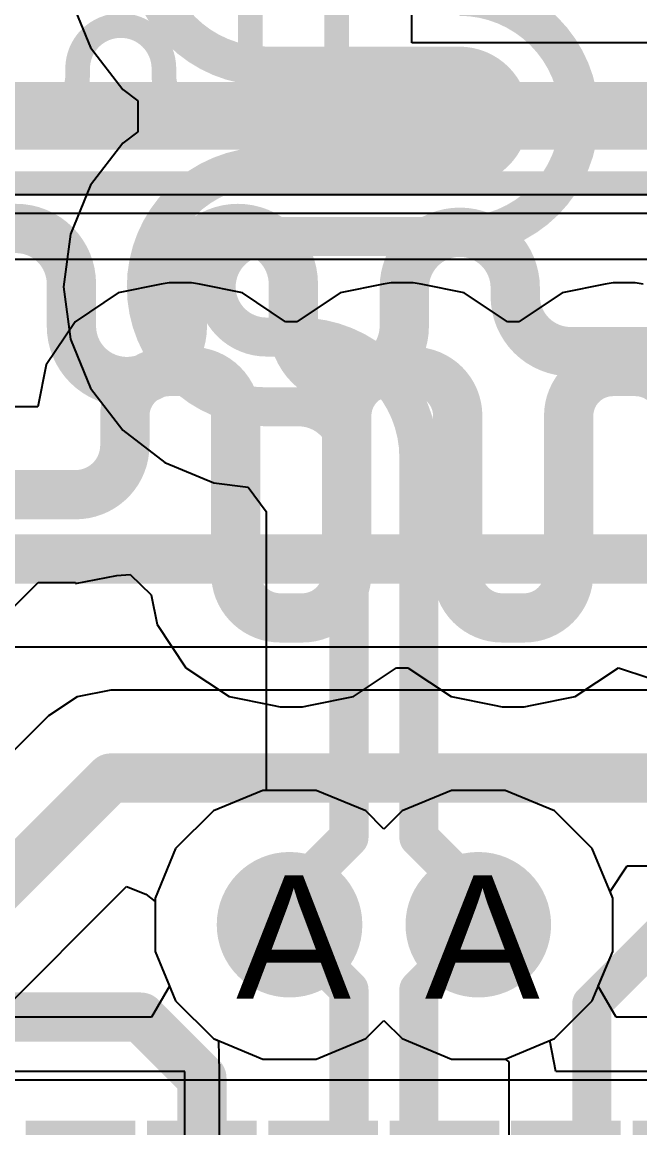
# Model space of a CAD drawing. Header units: inches. Extents: x 0 to 5271, y 0 to 5417.
# Drawn here: x 62.543 to 65.089, y 80.447 to 85.007 of the extents above; entities that cross this region are included whole.
import ezdxf

# ---------------------------------------------------------------- set-up
doc = ezdxf.new("R2010")
doc.units = ezdxf.units.IN
for name, color, linetype in [('Bottom Layer', 5, 'Continuous'), ('Drill Drawing', 1, 'Continuous'), ('L2_GND1', 16, 'Continuous'), ('L3_SIG1', 76, 'Continuous'), ('L4_PWR', 90, 'Continuous'), ('L5_GND2', 156, 'Continuous'), ('L6_SIG2', 130, 'Continuous'), ('L7_GND3', 216, 'Continuous'), ('Top Layer', 1, 'Continuous'), ('Top Solder', 216, 'Continuous'), ('Via Holes', 16, 'Continuous')]:
    doc.layers.add(name, color=color, linetype=linetype)
doc.styles.add('Arial', font='', dxfattribs={"height": 0.2})
doc.styles.get('Arial').set_extended_font_data('Arial')

# ---------------------------------------------------------------- blocks, each defined once
blk = doc.blocks.new('AS0B826_S78B_7H_23')
at = {"layer": 'Top Solder'}
for points in [[(-11.47604639, 26.43176578), (-11.02444709, 26.43176578), (-11.02444709, 24.33016978), (-11.47604639, 24.33016978)], [(-10.97617439, 26.43176578), (-10.52457509, 26.43176578), (-10.52457509, 24.33016978), (-10.97617439, 24.33016978)], [(-10.47604839, 26.43176578), (-10.02444909, 26.43176578), (-10.02444909, 24.33016978), (-10.47604839, 24.33016978)], [(-9.97617639, 26.43176578), (-9.52457709, 26.43176578), (-9.52457709, 24.33016978), (-9.97617639, 24.33016978)], [(-9.47605039, 26.43176578), (-9.02445109, 26.43176578), (-9.02445109, 24.33016978), (-9.47605039, 24.33016978)], [(-8.97592439, 26.43176578), (-8.52432509, 26.43176578), (-8.52432509, 24.33016978), (-8.97592439, 24.33016978)]]:
    blk.add_hatch(color=216, dxfattribs=at).paths.add_polyline_path(points)

msp = doc.modelspace()

# ---------------------------------------------------------------- hatches: boundary and pattern name
at = {"layer": 'Bottom Layer'}
h = msp.add_hatch(color=5, dxfattribs=at)
edge = h.paths.add_edge_path()
edge.add_arc((63.64528292, 81.2848006), 0.2999994, 0, 360)
h = msp.add_hatch(color=5, dxfattribs=at)
edge = h.paths.add_edge_path()
edge.add_arc((64.42308172, 81.2848006), 0.2999994, 0, 360)
at = {"layer": 'L2_GND1'}
h = msp.add_hatch(color=16, dxfattribs=at)
edge = h.paths.add_edge_path()
edge.add_arc((63.64528292, 81.2848006), 0.2999994, 0, 360)
h = msp.add_hatch(color=16, dxfattribs=at)
edge = h.paths.add_edge_path()
edge.add_arc((64.42308172, 81.2848006), 0.2999994, 0, 360)
at = {"layer": 'L3_SIG1'}
h = msp.add_hatch(color=76, dxfattribs=at)
edge = h.paths.add_edge_path()
edge.add_arc((63.64528292, 81.2848006), 0.2999994, 0, 360)
h = msp.add_hatch(color=76, dxfattribs=at)
edge = h.paths.add_edge_path()
edge.add_arc((64.42308172, 81.2848006), 0.2999994, 0, 360)
at = {"layer": 'L4_PWR'}
h = msp.add_hatch(color=90, dxfattribs=at)
edge = h.paths.add_edge_path()
edge.add_arc((63.64528292, 81.2848006), 0.2999994, 0, 360)
h = msp.add_hatch(color=90, dxfattribs=at)
edge = h.paths.add_edge_path()
edge.add_arc((64.42308172, 81.2848006), 0.2999994, 0, 360)
at = {"layer": 'L5_GND2'}
h = msp.add_hatch(color=156, dxfattribs=at)
edge = h.paths.add_edge_path()
edge.add_arc((63.64528292, 81.2848006), 0.2999994, 0, 360)
h = msp.add_hatch(color=156, dxfattribs=at)
edge = h.paths.add_edge_path()
edge.add_arc((64.42308172, 81.2848006), 0.2999994, 0, 360)
at = {"layer": 'L6_SIG2'}
h = msp.add_hatch(color=130, dxfattribs=at)
edge = h.paths.add_edge_path()
edge.add_arc((63.64528292, 81.2848006), 0.2999994, 0, 360)
h = msp.add_hatch(color=130, dxfattribs=at)
edge = h.paths.add_edge_path()
edge.add_arc((64.42308172, 81.2848006), 0.2999994, 0, 360)
at = {"layer": 'L7_GND3'}
h = msp.add_hatch(color=216, dxfattribs=at)
edge = h.paths.add_edge_path()
edge.add_arc((63.64528292, 81.2848006), 0.2999994, 0, 360)
h = msp.add_hatch(color=216, dxfattribs=at)
edge = h.paths.add_edge_path()
edge.add_arc((64.42308172, 81.2848006), 0.2999994, 0, 360)
at = {"layer": 'Top Layer'}
h = msp.add_hatch(color=1, dxfattribs=at)
edge = h.paths.add_edge_path()
edge.add_arc((63.64528292, 81.2848006), 0.2999994, 0, 360)
h = msp.add_hatch(color=1, dxfattribs=at)
edge = h.paths.add_edge_path()
edge.add_arc((64.42308172, 81.2848006), 0.2999994, 0, 360)
at = {"layer": 'Via Holes'}
h = msp.add_hatch(color=7, dxfattribs=at)
edge = h.paths.add_edge_path()
edge.add_arc((63.64528292, 81.2848006), 0.1499997, 0, 360)
h = msp.add_hatch(color=7, dxfattribs=at)
edge = h.paths.add_edge_path()
edge.add_arc((64.42308172, 81.2848006), 0.1499997, 0, 360)

# ---------------------------------------------------------------- linework, layer by layer
at = {"layer": 'Bottom Layer'}
for p, q in [((62.74215036, 85.10399032), (62.82573667999999, 84.90219239999999)), ((62.82573667999999, 84.90219239999999), (62.95870567999999, 84.72890344)), ((62.95870567999999, 84.72890344), (63.02049118, 84.68149433999999)), ((63.02049118, 84.68149433999999), (63.02049118, 84.5544918)), ((63.02049118, 84.5544918), (62.95870567999999, 84.5070827)), ((62.95870567999999, 84.5070827), (62.82573667999999, 84.33379373999999)), ((62.82573667999999, 84.33379373999999), (62.74215036, 84.13199581999999)), ((62.74215036, 84.13199581999999), (62.71363377999999, 83.91544304)), ((62.71363377999999, 83.91544304), (62.71363377999999, 83.9154405)), ((62.71363377999999, 83.9154405), (62.71363377999999, 83.91543033999999)), ((62.71363377999999, 83.91543033999999), (62.71363632, 83.91543033999999)), ((62.71363632, 83.91543033999999), (62.74215036, 83.69887756)), ((62.74215036, 83.69887756), (62.82573667999999, 83.49707964)), ((62.82573667999999, 83.49707964), (62.95870567999999, 83.32379067999999)), ((62.95870567999999, 83.32379067999999), (63.13199464, 83.19082168)), ((63.13199464, 83.19082168), (63.33379255999999, 83.10723535999999)), ((63.33379255999999, 83.10723535999999), (63.47508005999999, 83.08863493999999)), ((63.47508005999999, 83.08863493999999), (63.54935474, 82.98858688)), ((63.54935474, 82.98858688), (63.54935474, 81.83879999999999)), ((63.53508501999999, 81.83879999999999), (63.33146846, 81.7544593)), ((63.54935474, 81.83879999999999), (63.53508501999999, 81.83879999999999)), ((63.33146846, 81.7544593), (63.17562422, 81.59861506)), ((63.17562422, 81.59861506), (63.09128352, 81.3949985)), ((63.09128352, 81.3949985), (63.09128352, 81.1746027)), ((63.09128352, 81.1746027), (63.17562422, 80.97098614)), ((63.17562422, 80.97098614), (63.33146846, 80.8151419)), ((63.95909738, 80.8151419), (64.03418232, 80.89022684)), ((64.03418232, 80.89022684), (64.10926726, 80.8151419)), ((63.33146846, 80.8151419), (63.53508501999999, 80.73080119999999)), ((63.75548082, 80.73080119999999), (63.95909738, 80.8151419)), ((64.10926726, 80.8151419), (64.31288382, 80.73080119999999)), ((63.53508501999999, 80.73080119999999), (63.75548082, 80.73080119999999)), ((64.31288382, 80.73080119999999), (64.53327708, 80.73080119999999)), ((64.53327708, 80.73080119999999), (64.54935273999999, 80.72005954)), ((64.54935273999999, 80.72005954), (64.54935273999999, 78.07510927999999))]:
    msp.add_line(p, q, dxfattribs=at)
for points in [[(63.55035041999999, 84.8253828, 0.16077946, 0.16077946, -0.4142135623730951), (63.05518503999999, 85.32054818, 0.16077946, 0.16077946, 0)], [(64.3443976, 85.11315972, 0.16077946, 0.16077946, -0.4142135623730951), (64.83956298, 84.61799434, 0.16077946, 0.16077946, 0)], [(63.55035041999999, 84.8253828, 0.16077946, 0.16077946, 0), (64.3443976, 84.8253828, 0.16077946, 0.16077946, 0)], [(64.3443976, 84.8253828, 0.16077946, 0.16077946, -0.4142135623730951), (64.55178606, 84.61799434, 0.16077946, 0.16077946, 0)], [(64.83956298, 84.6179918, 0.16077946, 0.16077946, -0.4142135623730951), (64.3443976, 84.12282642, 0.16077946, 0.16077946, 0)], [(64.55178606, 84.6179918, 0.16077946, 0.16077946, -0.4142135623730951), (64.3443976, 84.41060334, 0.16077946, 0.16077946, 0)], [(64.55178606, 84.6179918, 0.16077946, 0.16077946, 0), (64.55178606, 84.61799434, 0.16077946, 0.16077946, 0)], [(64.83956298, 84.6179918, 0.16077946, 0.16077946, 0), (64.83956298, 84.61799434, 0.16077946, 0.16077946, 0)], [(63.05518503999999, 83.91543795999999, 0.16077946, 0.16077946, -0.4142135623730951), (63.55035041999999, 84.41060334, 0.16077946, 0.16077946, 0)], [(63.55035041999999, 84.41060334, 0.16077946, 0.16077946, 0), (64.3443976, 84.41060334, 0.16077946, 0.16077946, 0)], [(63.34296196, 83.91543795999999, 0.16077946, 0.16077946, -0.4142135623730951), (63.55035041999999, 84.12282642, 0.16077946, 0.16077946, 0)], [(63.55035041999999, 84.12282642, 0.16077946, 0.16077946, 0), (64.3443976, 84.12282642, 0.16077946, 0.16077946, 0)], [(63.05518503999999, 83.91543542, 0.16077946, 0.16077946, 0), (63.05518503999999, 83.91543795999999, 0.16077946, 0.16077946, 0)], [(63.55035041999999, 83.42027003999999, 0.16077946, 0.16077946, -0.4142135623730951), (63.05518503999999, 83.91543542, 0.16077946, 0.16077946, 0)], [(63.34296196, 83.91543542, 0.16077946, 0.16077946, 0), (63.34296196, 83.91543795999999, 0.16077946, 0.16077946, 0)], [(63.55035041999999, 83.70804695999999, 0.16077946, 0.16077946, -0.4142135623730951), (63.34296196, 83.91543542, 0.16077946, 0.16077946, 0)], [(63.55035041999999, 83.70804695999999, 0.16077946, 0.16077946, 0), (63.68290794, 83.70804695999999, 0.16077946, 0.16077946, 0)], [(63.68290794, 83.70804695999999, 0.16077946, 0.16077946, -0.4142135623730951), (64.17807332, 83.21288157999999, 0.16077946, 0.16077946, 0)], [(63.55035041999999, 83.42027003999999, 0.16077946, 0.16077946, 0), (63.68290794, 83.42027003999999, 0.16077946, 0.16077946, 0)], [(63.68290794, 83.42027003999999, 0.16077946, 0.16077946, -0.4142135623730951), (63.8902964, 83.21288157999999, 0.16077946, 0.16077946, 0)], [(63.8902964, 82.98858942, 0.16077946, 0.16077946, 0), (63.8902964, 83.21288157999999, 0.16077946, 0.16077946, 0)], [(64.17807332, 82.98858942, 0.16077946, 0.16077946, 0), (64.17807332, 83.21288157999999, 0.16077946, 0.16077946, 0)], [(63.89029385999999, 82.98858942, 0.16077946, 0.16077946, 0), (63.8902964, 82.98858942, 0.16077946, 0.16077946, 0)], [(63.89029385999999, 81.64459922, 0.16077946, 0.16077946, 0), (63.89029385999999, 82.98858942, 0.16077946, 0.16077946, 0)], [(64.17807332, 81.64459922, 0.16077946, 0.16077946, 0), (64.17807332, 82.98858942, 0.16077946, 0.16077946, 0)], [(64.89029185999999, 80.95827852000001, 0.16077946, 0.16077946, 0), (65.78599999999999, 81.85398665999999, 0.16077946, 0.16077946, 0)], [(63.64528292, 81.39958827999999, 0.16077946, 0.16077946, 0), (63.89029385999999, 81.64459922, 0.16077946, 0.16077946, 0)], [(64.17807332, 81.64459922, 0.16077946, 0.16077946, 0), (64.42308172, 81.39959082, 0.16077946, 0.16077946, 0)], [(63.64528292, 81.2848006, 0.16077946, 0.16077946, 0), (63.64528292, 81.39958827999999, 0.16077946, 0.16077946, 0)], [(64.42308172, 81.2848006, 0.16077946, 0.16077946, 0), (64.42308172, 81.39959082, 0.16077946, 0.16077946, 0)], [(64.89029185999999, 77.83490402, 0.16077946, 0.16077946, 0), (64.89029185999999, 80.95827852000001, 0.16077946, 0.16077946, 0)]]:
    msp.add_lwpolyline(points, format="xyseb", dxfattribs=at)
for points in [[(63.51015491999999, 84.8253828, 0.08038846, 0.08038846, 1), (63.59054592, 84.8253828, 0.08038846, 0.08038846, 1)], [(63.51015491999999, 84.8253828, 0.08038846, 0.08038846, 1), (63.59054592, 84.8253828, 0.08038846, 0.08038846, 1)], [(64.3042021, 84.8253828, 0.08038846, 0.08038846, 1), (64.38459309999999, 84.8253828, 0.08038846, 0.08038846, 1)], [(64.3042021, 84.8253828, 0.08038846, 0.08038846, 1), (64.38459309999999, 84.8253828, 0.08038846, 0.08038846, 1)], [(64.51159055999999, 84.61799434, 0.08038846, 0.08038846, 1), (64.59198156, 84.61799434, 0.08038846, 0.08038846, 1)], [(64.51159055999999, 84.61799434, 0.08038846, 0.08038846, 1), (64.59198156, 84.61799434, 0.08038846, 0.08038846, 1)], [(64.51159055999999, 84.6179918, 0.08038846, 0.08038846, 1), (64.59198156, 84.6179918, 0.08038846, 0.08038846, 1)], [(64.51159055999999, 84.6179918, 0.08038846, 0.08038846, 1), (64.59198156, 84.6179918, 0.08038846, 0.08038846, 1)], [(64.79936747999999, 84.61799434, 0.08038846, 0.08038846, 1), (64.87975847999999, 84.61799434, 0.08038846, 0.08038846, 1)], [(64.79936747999999, 84.61799434, 0.08038846, 0.08038846, 1), (64.87975847999999, 84.61799434, 0.08038846, 0.08038846, 1)], [(64.79936747999999, 84.6179918, 0.08038846, 0.08038846, 1), (64.87975847999999, 84.6179918, 0.08038846, 0.08038846, 1)], [(64.79936747999999, 84.6179918, 0.08038846, 0.08038846, 1), (64.87975847999999, 84.6179918, 0.08038846, 0.08038846, 1)], [(63.51015491999999, 84.41060334, 0.08038846, 0.08038846, 1), (63.59054592, 84.41060334, 0.08038846, 0.08038846, 1)], [(63.51015491999999, 84.41060334, 0.08038846, 0.08038846, 1), (63.59054592, 84.41060334, 0.08038846, 0.08038846, 1)], [(64.3042021, 84.41060334, 0.08038846, 0.08038846, 1), (64.38459309999999, 84.41060334, 0.08038846, 0.08038846, 1)], [(64.3042021, 84.41060334, 0.08038846, 0.08038846, 1), (64.38459309999999, 84.41060334, 0.08038846, 0.08038846, 1)], [(63.51015491999999, 84.12282642, 0.08038846, 0.08038846, 1), (63.59054592, 84.12282642, 0.08038846, 0.08038846, 1)], [(63.51015491999999, 84.12282642, 0.08038846, 0.08038846, 1), (63.59054592, 84.12282642, 0.08038846, 0.08038846, 1)], [(64.3042021, 84.12282642, 0.08038846, 0.08038846, 1), (64.38459309999999, 84.12282642, 0.08038846, 0.08038846, 1)], [(64.3042021, 84.12282642, 0.08038846, 0.08038846, 1), (64.38459309999999, 84.12282642, 0.08038846, 0.08038846, 1)], [(63.01498954, 83.91543795999999, 0.08038846, 0.08038846, 1), (63.09538053999999, 83.91543795999999, 0.08038846, 0.08038846, 1)], [(63.01498954, 83.91543795999999, 0.08038846, 0.08038846, 1), (63.09538053999999, 83.91543795999999, 0.08038846, 0.08038846, 1)], [(63.01498954, 83.91543542, 0.08038846, 0.08038846, 1), (63.09538053999999, 83.91543542, 0.08038846, 0.08038846, 1)], [(63.01498954, 83.91543542, 0.08038846, 0.08038846, 1), (63.09538053999999, 83.91543542, 0.08038846, 0.08038846, 1)], [(63.30276646, 83.91543795999999, 0.08038846, 0.08038846, 1), (63.38315745999999, 83.91543795999999, 0.08038846, 0.08038846, 1)], [(63.30276646, 83.91543795999999, 0.08038846, 0.08038846, 1), (63.38315745999999, 83.91543795999999, 0.08038846, 0.08038846, 1)], [(63.30276646, 83.91543542, 0.08038846, 0.08038846, 1), (63.38315745999999, 83.91543542, 0.08038846, 0.08038846, 1)], [(63.30276646, 83.91543542, 0.08038846, 0.08038846, 1), (63.38315745999999, 83.91543542, 0.08038846, 0.08038846, 1)], [(63.51015491999999, 83.70804695999999, 0.08038846, 0.08038846, 1), (63.59054592, 83.70804695999999, 0.08038846, 0.08038846, 1)], [(63.51015491999999, 83.70804695999999, 0.08038846, 0.08038846, 1), (63.59054592, 83.70804695999999, 0.08038846, 0.08038846, 1)], [(63.64271244, 83.70804695999999, 0.08038846, 0.08038846, 1), (63.72310344, 83.70804695999999, 0.08038846, 0.08038846, 1)], [(63.64271244, 83.70804695999999, 0.08038846, 0.08038846, 1), (63.72310344, 83.70804695999999, 0.08038846, 0.08038846, 1)], [(63.51015491999999, 83.42027003999999, 0.08038846, 0.08038846, 1), (63.59054592, 83.42027003999999, 0.08038846, 0.08038846, 1)], [(63.51015491999999, 83.42027003999999, 0.08038846, 0.08038846, 1), (63.59054592, 83.42027003999999, 0.08038846, 0.08038846, 1)], [(63.64271244, 83.42027003999999, 0.08038846, 0.08038846, 1), (63.72310344, 83.42027003999999, 0.08038846, 0.08038846, 1)], [(63.64271244, 83.42027003999999, 0.08038846, 0.08038846, 1), (63.72310344, 83.42027003999999, 0.08038846, 0.08038846, 1)], [(63.8501009, 83.21288157999999, 0.08038846, 0.08038846, 1), (63.93049189999999, 83.21288157999999, 0.08038846, 0.08038846, 1)], [(63.8501009, 83.21288157999999, 0.08038846, 0.08038846, 1), (63.93049189999999, 83.21288157999999, 0.08038846, 0.08038846, 1)], [(64.13787782, 83.21288157999999, 0.08038846, 0.08038846, 1), (64.21826882, 83.21288157999999, 0.08038846, 0.08038846, 1)], [(64.13787782, 83.21288157999999, 0.08038846, 0.08038846, 1), (64.21826882, 83.21288157999999, 0.08038846, 0.08038846, 1)], [(63.85009836, 82.98858942, 0.08038846, 0.08038846, 1), (63.93048936, 82.98858942, 0.08038846, 0.08038846, 1)], [(63.85009836, 82.98858942, 0.08038846, 0.08038846, 1), (63.93048936, 82.98858942, 0.08038846, 0.08038846, 1)], [(63.8501009, 82.98858942, 0.08038846, 0.08038846, 1), (63.93049189999999, 82.98858942, 0.08038846, 0.08038846, 1)], [(63.8501009, 82.98858942, 0.08038846, 0.08038846, 1), (63.93049189999999, 82.98858942, 0.08038846, 0.08038846, 1)], [(64.13787782, 82.98858942, 0.08038846, 0.08038846, 1), (64.21826882, 82.98858942, 0.08038846, 0.08038846, 1)], [(64.13787782, 82.98858942, 0.08038846, 0.08038846, 1), (64.21826882, 82.98858942, 0.08038846, 0.08038846, 1)], [(63.85009836, 81.64459922, 0.08038846, 0.08038846, 1), (63.93048936, 81.64459922, 0.08038846, 0.08038846, 1)], [(63.85009836, 81.64459922, 0.08038846, 0.08038846, 1), (63.93048936, 81.64459922, 0.08038846, 0.08038846, 1)], [(64.13787782, 81.64459922, 0.08038846, 0.08038846, 1), (64.21826882, 81.64459922, 0.08038846, 0.08038846, 1)], [(64.13787782, 81.64459922, 0.08038846, 0.08038846, 1), (64.21826882, 81.64459922, 0.08038846, 0.08038846, 1)], [(63.60508742, 81.39958827999999, 0.08038846, 0.08038846, 1), (63.68547842, 81.39958827999999, 0.08038846, 0.08038846, 1)], [(63.60508742, 81.39958827999999, 0.08038846, 0.08038846, 1), (63.68547842, 81.39958827999999, 0.08038846, 0.08038846, 1)], [(64.38288622, 81.39959082, 0.08038846, 0.08038846, 1), (64.46327722, 81.39959082, 0.08038846, 0.08038846, 1)], [(64.38288622, 81.39959082, 0.08038846, 0.08038846, 1), (64.46327722, 81.39959082, 0.08038846, 0.08038846, 1)], [(63.60508742, 81.2848006, 0.08038846, 0.08038846, 1), (63.68547842, 81.2848006, 0.08038846, 0.08038846, 1)], [(64.38288622, 81.2848006, 0.08038846, 0.08038846, 1), (64.46327722, 81.2848006, 0.08038846, 0.08038846, 1)], [(64.85009636, 80.95827852000001, 0.08038846, 0.08038846, 1), (64.93048735999999, 80.95827852000001, 0.08038846, 0.08038846, 1)], [(64.85009636, 80.95827852000001, 0.08038846, 0.08038846, 1), (64.93048735999999, 80.95827852000001, 0.08038846, 0.08038846, 1)]]:
    msp.add_lwpolyline(points, format="xyseb", close=True, dxfattribs=at)
at = {"layer": 'L2_GND1'}
for p, q in [((60.80313468, 84.21943278), (110.08581742, 84.21943278)), ((63.11663526, 83.9256132), (62.93938898, 83.89035546)), ((63.14948762, 83.9321537), (63.11663526, 83.9256132)), ((63.24093778, 83.9321537), (63.14948762, 83.9321537)), ((63.14948762, 83.9321537), (63.14948762, 83.9321537)), ((63.27378759999999, 83.9256132), (63.24093778, 83.9321537)), ((63.45103641999999, 83.89035546), (63.27378759999999, 83.9256132)), ((64.03103526, 83.9256132), (63.85378898, 83.89035546)), ((64.06388762, 83.9321537), (64.03103526, 83.9256132)), ((64.15533778, 83.9321537), (64.06388762, 83.9321537)), ((64.06388762, 83.9321537), (64.06388762, 83.9321537)), ((64.18818759999999, 83.9256132), (64.15533778, 83.9321537)), ((64.36543642, 83.89035546), (64.18818759999999, 83.9256132)), ((64.94543526, 83.9256132), (64.76818898, 83.89035546)), ((64.97828762, 83.9321537), (64.94543526, 83.9256132)), ((65.06973778, 83.9321537), (64.97828762, 83.9321537)), ((64.97828762, 83.9321537), (64.97828762, 83.9321537)), ((65.10258759999999, 83.9256132), (65.06973778, 83.9321537)), ((62.93938898, 83.89035546), (62.76127148, 83.77134122)), ((63.62915137999999, 83.77134122), (63.45103641999999, 83.89035546)), ((63.85378898, 83.89035546), (63.67567402, 83.77134122)), ((64.54355138, 83.77134122), (64.36543642, 83.89035546)), ((64.76818898, 83.89035546), (64.59007401999999, 83.77134122)), ((62.76127148, 83.77134122), (62.64225723999999, 83.59322372)), ((63.67567402, 83.77134122), (63.62915137999999, 83.77134122)), ((64.59007401999999, 83.77134122), (64.54355138, 83.77134122)), ((62.64225723999999, 83.59322372), (62.6079139, 83.42056722)), ((62.6079139, 83.42056722), (62.4586127, 83.42056722)), ((62.7634127, 82.69145259999999), (62.93378574, 82.72534128)), ((62.93378574, 82.72534128), (62.98788519999999, 82.72863312)), ((62.98788519999999, 82.72863312), (63.07520023999999, 82.64472421999999)), ((62.14899939999999, 82.23564959999999), (62.60878003999999, 82.69543278)), ((62.60878003999999, 82.69543278), (62.7634127, 82.69543278)), ((62.7634127, 82.69543278), (62.7634127, 82.69145259999999)), ((63.07520023999999, 82.64472421999999), (63.09945724, 82.52277627999999)), ((63.09945724, 82.52277627999999), (63.21847147999999, 82.34465877999999)), ((63.21847147999999, 82.34465877999999), (63.39658898, 82.22564454)), ((63.90823641999999, 82.22564454), (64.08635138, 82.34465877999999)), ((64.08635138, 82.34465877999999), (64.13287402, 82.34465877999999)), ((64.13287402, 82.34465877999999), (64.31098897999999, 82.22564454)), ((64.82263642, 82.22564454), (65.00075138, 82.34465877999999)), ((65.00075138, 82.34465877999999), (65.12581082, 82.30322376)), ((63.39658898, 82.22564454), (63.5738378, 82.1903868)), ((63.73099014, 82.1903868), (63.90823641999999, 82.22564454)), ((64.31098897999999, 82.22564454), (64.4882378, 82.1903868)), ((64.64539014, 82.1903868), (64.82263642, 82.22564454)), ((63.5738378, 82.1903868), (63.60668762, 82.1838463)), ((63.60668762, 82.1838463), (63.69813778, 82.1838463)), ((63.69813778, 82.1838463), (63.73099014, 82.1903868)), ((63.69813778, 82.1838463), (63.69813778, 82.1838463)), ((64.4882378, 82.1903868), (64.52108761999999, 82.1838463)), ((64.52108761999999, 82.1838463), (64.61253778, 82.1838463)), ((64.61253778, 82.1838463), (64.64539014, 82.1903868)), ((64.61253778, 82.1838463), (64.61253778, 82.1838463)), ((63.53508501999999, 81.83879999999999), (63.33146846, 81.7544593)), ((63.75548082, 81.83879999999999), (63.53508501999999, 81.83879999999999)), ((63.95909738, 81.7544593), (63.75548082, 81.83879999999999)), ((64.31288382, 81.83879999999999), (64.10926726, 81.7544593)), ((64.53327962, 81.83879999999999), (64.31288382, 81.83879999999999)), ((64.73689617999999, 81.7544593), (64.53327962, 81.83879999999999)), ((63.33146846, 81.7544593), (63.17562422, 81.59861506)), ((64.03418232, 81.67937436), (63.95909738, 81.7544593)), ((64.10926726, 81.7544593), (64.03418232, 81.67937436)), ((64.89274042, 81.59861506), (64.73689617999999, 81.7544593)), ((63.17562422, 81.59861506), (63.09128352, 81.3949985)), ((64.97708112, 81.3949985), (64.89274042, 81.59861506)), ((63.09128352, 81.3949985), (63.09128352, 81.1746027)), ((64.97708112, 81.1746027), (64.97708112, 81.3949985)), ((63.09128352, 81.1746027), (63.17562422, 80.97098614)), ((64.89274042, 80.97098614), (64.97708112, 81.1746027)), ((63.17562422, 80.97098614), (63.33146846, 80.8151419)), ((64.73689617999999, 80.8151419), (64.89274042, 80.97098614)), ((63.95909738, 80.8151419), (64.03418232, 80.89022684)), ((64.03418232, 80.89022684), (64.10926726, 80.8151419)), ((63.33146846, 80.8151419), (63.53508501999999, 80.73080119999999)), ((63.75548082, 80.73080119999999), (63.95909738, 80.8151419)), ((64.10926726, 80.8151419), (64.31288382, 80.73080119999999)), ((64.53327962, 80.73080119999999), (64.73689617999999, 80.8151419)), ((63.53508501999999, 80.73080119999999), (63.75548082, 80.73080119999999)), ((64.31288382, 80.73080119999999), (64.53327962, 80.73080119999999))]:
    msp.add_line(p, q, dxfattribs=at)
for points in [[(61.75212439999999, 84.582, 0.2032, 0.2032, 0), (110.236, 84.582, 0.2032, 0.2032, 0)], [(62.9666127, 83.38311999999999, 0.2032, 0.2032, -0.4142135623730951), (63.14949269999999, 83.566, 0.2032, 0.2032, 0)], [(63.14949269999999, 83.566, 0.2032, 0.2032, 0), (63.24093269999999, 83.566, 0.2032, 0.2032, 0)], [(63.24093269999999, 83.566, 0.2032, 0.2032, -0.4142135623730951), (63.42381269999999, 83.38311999999999, 0.2032, 0.2032, 0)], [(63.8810127, 83.38311999999999, 0.2032, 0.2032, -0.4142135623730951), (64.0638927, 83.566, 0.2032, 0.2032, 0)], [(64.0638927, 83.566, 0.2032, 0.2032, 0), (64.15533269999999, 83.566, 0.2032, 0.2032, 0)], [(64.15533269999999, 83.566, 0.2032, 0.2032, -0.4142135623730951), (64.3382127, 83.38311999999999, 0.2032, 0.2032, 0)], [(64.79541269999999, 83.38311999999999, 0.2032, 0.2032, -0.4142135623730951), (64.9782927, 83.566, 0.2032, 0.2032, 0)], [(64.9782927, 83.566, 0.2032, 0.2032, 0), (65.06973269999999, 83.566, 0.2032, 0.2032, 0)], [(65.06973269999999, 83.566, 0.2032, 0.2032, -0.4142135623730951), (65.2526127, 83.38311999999999, 0.2032, 0.2032, 0)], [(62.9666127, 83.2612, 0.2032, 0.2032, 0), (62.9666127, 83.38311999999999, 0.2032, 0.2032, 0)], [(63.42381269999999, 82.73288, 0.2032, 0.2032, 0), (63.42381269999999, 83.38311999999999, 0.2032, 0.2032, 0)], [(63.8810127, 82.73288, 0.2032, 0.2032, 0), (63.8810127, 83.38311999999999, 0.2032, 0.2032, 0)], [(64.3382127, 82.73288, 0.2032, 0.2032, 0), (64.3382127, 83.38311999999999, 0.2032, 0.2032, 0)], [(64.79541269999999, 82.73288, 0.2032, 0.2032, 0), (64.79541269999999, 83.38311999999999, 0.2032, 0.2032, 0)], [(62.9666127, 83.2612, 0.2032, 0.2032, -0.4142135623730951), (62.7634127, 83.05799999999999, 0.2032, 0.2032, 0)], [(61.59499999999999, 82.1944, 0.2032, 0.2032, 0), (62.4586, 83.05799999999999, 0.2032, 0.2032, 0)], [(62.4586, 83.05799999999999, 0.2032, 0.2032, 0), (62.6618, 83.05799999999999, 0.2032, 0.2032, 0)], [(62.6618, 83.05799999999999, 0.2032, 0.2032, 0), (62.7634127, 83.05799999999999, 0.2032, 0.2032, 0)], [(63.6066927, 82.55, 0.2032, 0.2032, -0.4142135623730951), (63.42381269999999, 82.73288, 0.2032, 0.2032, 0)], [(63.8810127, 82.73288, 0.2032, 0.2032, -0.4142135623730951), (63.6981327, 82.55, 0.2032, 0.2032, 0)], [(64.5210927, 82.55, 0.2032, 0.2032, -0.4142135623730951), (64.3382127, 82.73288, 0.2032, 0.2032, 0)], [(64.79541269999999, 82.73288, 0.2032, 0.2032, -0.4142135623730951), (64.6125327, 82.55, 0.2032, 0.2032, 0)], [(63.6066927, 82.55, 0.2032, 0.2032, 0), (63.6981327, 82.55, 0.2032, 0.2032, 0)], [(64.5210927, 82.55, 0.2032, 0.2032, 0), (64.6125327, 82.55, 0.2032, 0.2032, 0)]]:
    msp.add_lwpolyline(points, format="xyseb", dxfattribs=at)
for points in [[(63.0986927, 83.566, 0.1016, 0.1016, 1), (63.2002927, 83.566, 0.1016, 0.1016, 1)], [(63.0986927, 83.566, 0.1016, 0.1016, 1), (63.2002927, 83.566, 0.1016, 0.1016, 1)], [(63.1901327, 83.566, 0.1016, 0.1016, 1), (63.2917327, 83.566, 0.1016, 0.1016, 1)], [(63.1901327, 83.566, 0.1016, 0.1016, 1), (63.2917327, 83.566, 0.1016, 0.1016, 1)], [(64.0130927, 83.566, 0.1016, 0.1016, 1), (64.11469269999999, 83.566, 0.1016, 0.1016, 1)], [(64.0130927, 83.566, 0.1016, 0.1016, 1), (64.11469269999999, 83.566, 0.1016, 0.1016, 1)], [(64.1045327, 83.566, 0.1016, 0.1016, 1), (64.2061327, 83.566, 0.1016, 0.1016, 1)], [(64.1045327, 83.566, 0.1016, 0.1016, 1), (64.2061327, 83.566, 0.1016, 0.1016, 1)], [(64.9274927, 83.566, 0.1016, 0.1016, 1), (65.02909269999999, 83.566, 0.1016, 0.1016, 1)], [(64.9274927, 83.566, 0.1016, 0.1016, 1), (65.02909269999999, 83.566, 0.1016, 0.1016, 1)], [(65.0189327, 83.566, 0.1016, 0.1016, 1), (65.1205327, 83.566, 0.1016, 0.1016, 1)], [(65.0189327, 83.566, 0.1016, 0.1016, 1), (65.1205327, 83.566, 0.1016, 0.1016, 1)], [(62.9158127, 83.38311999999999, 0.1016, 0.1016, 1), (63.01741269999999, 83.38311999999999, 0.1016, 0.1016, 1)], [(62.9158127, 83.38311999999999, 0.1016, 0.1016, 1), (63.01741269999999, 83.38311999999999, 0.1016, 0.1016, 1)], [(63.3730127, 83.38311999999999, 0.1016, 0.1016, 1), (63.4746127, 83.38311999999999, 0.1016, 0.1016, 1)], [(63.3730127, 83.38311999999999, 0.1016, 0.1016, 1), (63.4746127, 83.38311999999999, 0.1016, 0.1016, 1)], [(63.8302127, 83.38311999999999, 0.1016, 0.1016, 1), (63.93181269999999, 83.38311999999999, 0.1016, 0.1016, 1)], [(63.8302127, 83.38311999999999, 0.1016, 0.1016, 1), (63.93181269999999, 83.38311999999999, 0.1016, 0.1016, 1)], [(64.2874127, 83.38311999999999, 0.1016, 0.1016, 1), (64.3890127, 83.38311999999999, 0.1016, 0.1016, 1)], [(64.2874127, 83.38311999999999, 0.1016, 0.1016, 1), (64.3890127, 83.38311999999999, 0.1016, 0.1016, 1)], [(64.74461269999999, 83.38311999999999, 0.1016, 0.1016, 1), (64.8462127, 83.38311999999999, 0.1016, 0.1016, 1)], [(64.74461269999999, 83.38311999999999, 0.1016, 0.1016, 1), (64.8462127, 83.38311999999999, 0.1016, 0.1016, 1)], [(62.9158127, 83.2612, 0.1016, 0.1016, 1), (63.01741269999999, 83.2612, 0.1016, 0.1016, 1)], [(62.9158127, 83.2612, 0.1016, 0.1016, 1), (63.01741269999999, 83.2612, 0.1016, 0.1016, 1)], [(62.40779999999999, 83.05799999999999, 0.1016, 0.1016, 1), (62.50939999999999, 83.05799999999999, 0.1016, 0.1016, 1)], [(62.40779999999999, 83.05799999999999, 0.1016, 0.1016, 1), (62.50939999999999, 83.05799999999999, 0.1016, 0.1016, 1)], [(62.61099999999999, 83.05799999999999, 0.1016, 0.1016, 1), (62.71259999999999, 83.05799999999999, 0.1016, 0.1016, 1)], [(62.61099999999999, 83.05799999999999, 0.1016, 0.1016, 1), (62.71259999999999, 83.05799999999999, 0.1016, 0.1016, 1)], [(62.71261269999999, 83.05799999999999, 0.1016, 0.1016, 1), (62.81421269999999, 83.05799999999999, 0.1016, 0.1016, 1)], [(62.71261269999999, 83.05799999999999, 0.1016, 0.1016, 1), (62.81421269999999, 83.05799999999999, 0.1016, 0.1016, 1)], [(63.3730127, 82.73288, 0.1016, 0.1016, 1), (63.4746127, 82.73288, 0.1016, 0.1016, 1)], [(63.3730127, 82.73288, 0.1016, 0.1016, 1), (63.4746127, 82.73288, 0.1016, 0.1016, 1)], [(63.8302127, 82.73288, 0.1016, 0.1016, 1), (63.93181269999999, 82.73288, 0.1016, 0.1016, 1)], [(63.8302127, 82.73288, 0.1016, 0.1016, 1), (63.93181269999999, 82.73288, 0.1016, 0.1016, 1)], [(64.2874127, 82.73288, 0.1016, 0.1016, 1), (64.3890127, 82.73288, 0.1016, 0.1016, 1)], [(64.2874127, 82.73288, 0.1016, 0.1016, 1), (64.3890127, 82.73288, 0.1016, 0.1016, 1)], [(64.74461269999999, 82.73288, 0.1016, 0.1016, 1), (64.8462127, 82.73288, 0.1016, 0.1016, 1)], [(64.74461269999999, 82.73288, 0.1016, 0.1016, 1), (64.8462127, 82.73288, 0.1016, 0.1016, 1)], [(63.55589269999999, 82.55, 0.1016, 0.1016, 1), (63.65749269999999, 82.55, 0.1016, 0.1016, 1)], [(63.55589269999999, 82.55, 0.1016, 0.1016, 1), (63.65749269999999, 82.55, 0.1016, 0.1016, 1)], [(63.64733269999999, 82.55, 0.1016, 0.1016, 1), (63.74893269999999, 82.55, 0.1016, 0.1016, 1)], [(63.64733269999999, 82.55, 0.1016, 0.1016, 1), (63.74893269999999, 82.55, 0.1016, 0.1016, 1)], [(64.47029269999999, 82.55, 0.1016, 0.1016, 1), (64.57189269999999, 82.55, 0.1016, 0.1016, 1)], [(64.47029269999999, 82.55, 0.1016, 0.1016, 1), (64.57189269999999, 82.55, 0.1016, 0.1016, 1)], [(64.5617327, 82.55, 0.1016, 0.1016, 1), (64.6633327, 82.55, 0.1016, 0.1016, 1)], [(64.5617327, 82.55, 0.1016, 0.1016, 1), (64.6633327, 82.55, 0.1016, 0.1016, 1)]]:
    msp.add_lwpolyline(points, format="xyseb", close=True, dxfattribs=at)
at = {"layer": 'L3_SIG1'}
for p, q in [((63.53508501999999, 81.83879999999999), (63.33146846, 81.7544593)), ((63.75548082, 81.83879999999999), (63.53508501999999, 81.83879999999999)), ((63.95909738, 81.7544593), (63.75548082, 81.83879999999999)), ((64.31288382, 81.83879999999999), (64.10926726, 81.7544593)), ((64.53327962, 81.83879999999999), (64.31288382, 81.83879999999999)), ((64.73689617999999, 81.7544593), (64.53327962, 81.83879999999999)), ((63.33146846, 81.7544593), (63.17562422, 81.59861506)), ((64.03418232, 81.67937436), (63.95909738, 81.7544593)), ((64.10926726, 81.7544593), (64.03418232, 81.67937436)), ((64.89274042, 81.59861506), (64.73689617999999, 81.7544593)), ((63.17562422, 81.59861506), (63.09128352, 81.3949985)), ((64.97708112, 81.3949985), (64.89274042, 81.59861506)), ((63.09128352, 81.3949985), (63.09128352, 81.1746027)), ((64.97708112, 81.1746027), (64.97708112, 81.3949985)), ((63.09128352, 81.1746027), (63.17562422, 80.97098614)), ((64.89274042, 80.97098614), (64.97708112, 81.1746027)), ((63.17562422, 80.97098614), (63.33146846, 80.8151419)), ((64.73689617999999, 80.8151419), (64.89274042, 80.97098614)), ((63.95909738, 80.8151419), (64.03418232, 80.89022684)), ((64.03418232, 80.89022684), (64.10926726, 80.8151419)), ((63.33146846, 80.8151419), (63.53508501999999, 80.73080119999999)), ((63.75548082, 80.73080119999999), (63.95909738, 80.8151419)), ((64.10926726, 80.8151419), (64.31288382, 80.73080119999999)), ((64.53327962, 80.73080119999999), (64.73689617999999, 80.8151419)), ((63.53508501999999, 80.73080119999999), (63.75548082, 80.73080119999999)), ((64.31288382, 80.73080119999999), (64.53327962, 80.73080119999999))]:
    msp.add_line(p, q, dxfattribs=at)
at = {"layer": 'L4_PWR'}
for p, q in [((63.53508501999999, 81.83879999999999), (63.33146846, 81.7544593)), ((63.75548082, 81.83879999999999), (63.53508501999999, 81.83879999999999)), ((63.95909738, 81.7544593), (63.75548082, 81.83879999999999)), ((64.31288382, 81.83879999999999), (64.10926726, 81.7544593)), ((64.53327962, 81.83879999999999), (64.31288382, 81.83879999999999)), ((64.73689617999999, 81.7544593), (64.53327962, 81.83879999999999)), ((63.33146846, 81.7544593), (63.17562422, 81.59861506)), ((64.03418232, 81.67937436), (63.95909738, 81.7544593)), ((64.10926726, 81.7544593), (64.03418232, 81.67937436)), ((64.89274042, 81.59861506), (64.73689617999999, 81.7544593)), ((63.17562422, 81.59861506), (63.09128352, 81.3949985)), ((64.97708112, 81.3949985), (64.89274042, 81.59861506)), ((63.09128352, 81.3949985), (63.09128352, 81.1746027)), ((64.97708112, 81.1746027), (64.97708112, 81.3949985)), ((63.09128352, 81.1746027), (63.1507754, 81.0309784)), ((64.91758924, 81.0309784), (64.97708112, 81.1746027)), ((63.1507754, 81.0309784), (63.07669884, 80.90397586)), ((64.9916658, 80.90397586), (64.91758924, 81.0309784)), ((63.07669884, 80.90397586), (58.44120392, 80.90397586)), ((65.5895056, 80.90397586), (64.9916658, 80.90397586)), ((58.37966987999999, 80.645), (65.73394524, 80.645))]:
    msp.add_line(p, q, dxfattribs=at)
at = {"layer": 'L5_GND2'}
for p, q in [((64.14964056, 84.92067598), (64.14964056, 85.06944632)), ((81.97969379999999, 84.92067598), (64.14964056, 84.92067598)), ((55.73338612, 84.0298929), (82.06660498, 84.0298929)), ((63.53508501999999, 81.83879999999999), (63.33146846, 81.7544593)), ((63.75548082, 81.83879999999999), (63.53508501999999, 81.83879999999999)), ((63.95909738, 81.7544593), (63.75548082, 81.83879999999999)), ((64.31288382, 81.83879999999999), (64.10926726, 81.7544593)), ((64.53327962, 81.83879999999999), (64.31288382, 81.83879999999999)), ((64.73689617999999, 81.7544593), (64.53327962, 81.83879999999999)), ((63.33146846, 81.7544593), (63.17562422, 81.59861506)), ((64.03418232, 81.67937436), (63.95909738, 81.7544593)), ((64.10926726, 81.7544593), (64.03418232, 81.67937436)), ((64.89274042, 81.59861506), (64.73689617999999, 81.7544593)), ((63.17562422, 81.59861506), (63.09128352, 81.3949985)), ((64.97708112, 81.3949985), (64.89274042, 81.59861506)), ((63.09128352, 81.3949985), (63.09128352, 81.1746027)), ((64.97708112, 81.1746027), (64.97708112, 81.3949985)), ((63.09128352, 81.1746027), (63.17562422, 80.97098614)), ((64.89274042, 80.97098614), (64.97708112, 81.1746027)), ((63.17562422, 80.97098614), (63.33146846, 80.8151419)), ((64.73689617999999, 80.8151419), (64.89274042, 80.97098614)), ((63.95909738, 80.8151419), (64.03418232, 80.89022684)), ((64.03418232, 80.89022684), (64.10926726, 80.8151419)), ((63.33146846, 80.8151419), (63.53508501999999, 80.73080119999999)), ((63.75548082, 80.73080119999999), (63.95909738, 80.8151419)), ((64.10926726, 80.8151419), (64.31288382, 80.73080119999999)), ((64.53327962, 80.73080119999999), (64.73689617999999, 80.8151419)), ((63.53508501999999, 80.73080119999999), (63.75548082, 80.73080119999999)), ((64.31288382, 80.73080119999999), (64.53327962, 80.73080119999999))]:
    msp.add_line(p, q, dxfattribs=at)
for points in [[(63.48326902, 84.78770444, 0.1016, 0.1016, 0), (63.48326902, 85.06944632, 0.1016, 0.1016, 0)], [(63.83886902, 84.78770444, 0.1016, 0.1016, 0), (63.83886902, 85.06944632, 0.1016, 0.1016, 0)], [(62.77206902, 84.81475544, 0.1016, 0.1016, -0.9999999999999999), (63.12766902, 84.81475544, 0.1016, 0.1016, 0)], [(62.77206902, 84.78770444, 0.1016, 0.1016, 0), (62.77206902, 84.81475544, 0.1016, 0.1016, 0)], [(63.12766902, 84.78770444, 0.1016, 0.1016, 0), (63.12766902, 84.81475544, 0.1016, 0.1016, 0)], [(62.77206902, 84.78770444, 0.1016, 0.1016, -0.4142135623730951), (62.59426902, 84.60990444, 0.1016, 0.1016, 0)], [(63.48326902, 84.78770444, 0.1016, 0.1016, -0.9999999999999999), (63.12766902, 84.78770444, 0.1016, 0.1016, 0)], [(64.01666902, 84.60990444, 0.1016, 0.1016, -0.4142135623730951), (63.83886902, 84.78770444, 0.1016, 0.1016, 0)], [(62.00076499999999, 84.60990444, 0.1016, 0.1016, 0), (62.59426902, 84.60990444, 0.1016, 0.1016, 0)], [(64.01666902, 84.60990444, 0.1016, 0.1016, 0), (64.42308172, 84.60990444, 0.1016, 0.1016, 0)], [(64.42308172, 84.60990444, 0.1016, 0.1016, 0), (82.30685088, 84.60990444, 0.1016, 0.1016, 0)], [(50.3537474, 84.34066444, 0.1016, 0.1016, 0), (82.19532964, 84.34066444, 0.1016, 0.1016, 0)]]:
    msp.add_lwpolyline(points, format="xyseb", dxfattribs=at)
for points in [[(62.74666901999999, 84.81475544, 0.0508, 0.0508, 1), (62.79746902, 84.81475544, 0.0508, 0.0508, 1)], [(62.74666901999999, 84.81475544, 0.0508, 0.0508, 1), (62.79746902, 84.81475544, 0.0508, 0.0508, 1)], [(63.10226902, 84.81475544, 0.0508, 0.0508, 1), (63.15306901999999, 84.81475544, 0.0508, 0.0508, 1)], [(63.10226902, 84.81475544, 0.0508, 0.0508, 1), (63.15306901999999, 84.81475544, 0.0508, 0.0508, 1)], [(62.74666901999999, 84.78770444, 0.0508, 0.0508, 1), (62.79746902, 84.78770444, 0.0508, 0.0508, 1)], [(62.74666901999999, 84.78770444, 0.0508, 0.0508, 1), (62.79746902, 84.78770444, 0.0508, 0.0508, 1)], [(63.10226902, 84.78770444, 0.0508, 0.0508, 1), (63.15306901999999, 84.78770444, 0.0508, 0.0508, 1)], [(63.10226902, 84.78770444, 0.0508, 0.0508, 1), (63.15306901999999, 84.78770444, 0.0508, 0.0508, 1)], [(63.45786902, 84.78770444, 0.0508, 0.0508, 1), (63.50866902, 84.78770444, 0.0508, 0.0508, 1)], [(63.45786902, 84.78770444, 0.0508, 0.0508, 1), (63.50866902, 84.78770444, 0.0508, 0.0508, 1)], [(63.81346902, 84.78770444, 0.0508, 0.0508, 1), (63.86426901999999, 84.78770444, 0.0508, 0.0508, 1)], [(63.81346902, 84.78770444, 0.0508, 0.0508, 1), (63.86426901999999, 84.78770444, 0.0508, 0.0508, 1)], [(62.56886902, 84.60990444, 0.0508, 0.0508, 1), (62.61966902, 84.60990444, 0.0508, 0.0508, 1)], [(62.56886902, 84.60990444, 0.0508, 0.0508, 1), (62.61966902, 84.60990444, 0.0508, 0.0508, 1)], [(63.99126901999999, 84.60990444, 0.0508, 0.0508, 1), (64.04206902, 84.60990444, 0.0508, 0.0508, 1)], [(63.99126901999999, 84.60990444, 0.0508, 0.0508, 1), (64.04206902, 84.60990444, 0.0508, 0.0508, 1)], [(64.39768172, 84.60990444, 0.0508, 0.0508, 1), (64.44848172, 84.60990444, 0.0508, 0.0508, 1)], [(64.39768172, 84.60990444, 0.0508, 0.0508, 1), (64.44848172, 84.60990444, 0.0508, 0.0508, 1)]]:
    msp.add_lwpolyline(points, format="xyseb", close=True, dxfattribs=at)
at = {"layer": 'L6_SIG2'}
for p, q in [((62.21114049999999, 82.43051586), (67.49351753999998, 82.43051586)), ((62.76952901999999, 82.22456757999998), (62.65190162, 82.1459749)), ((62.90827652, 82.25216975999999), (62.76952901999999, 82.22456757999998)), ((62.90828922, 82.25216721999999), (62.90827652, 82.25216975999999)), ((67.51527517999999, 82.25216721999999), (62.90828922, 82.25216721999999)), ((62.65189654, 82.14596728), (57.74469782, 77.2387711)), ((62.65190162, 82.1459749), (62.65189654, 82.14596728)), ((64.96613118, 81.42143481999999), (65.03668984, 81.52703278)), ((65.03668984, 81.52703278), (65.69234512, 81.52703278)), ((59.66651515999999, 78.13508884), (62.97395075999999, 81.44252698)), ((62.97395075999999, 81.44252698), (63.0531759, 81.41043407999999)), ((63.0531759, 81.41043407999999), (63.09128352, 81.38025379999999)), ((64.97708112, 81.3949985), (64.96613118, 81.42143481999999)), ((64.97708112, 81.1746027), (64.97708112, 81.3949985)), ((63.09128352, 81.38025379999999), (63.09128352, 81.1746027)), ((63.09128352, 81.1746027), (63.17562422, 80.97098614)), ((64.89274042, 80.97098614), (64.97708112, 81.1746027)), ((63.17562422, 80.97098614), (63.33146846, 80.8151419)), ((64.73689617999999, 80.8151419), (64.89274042, 80.97098614)), ((63.95909738, 80.8151419), (64.03418232, 80.89022684)), ((64.03418232, 80.89022684), (64.10926726, 80.8151419)), ((63.33146846, 80.8151419), (63.53508501999999, 80.73080119999999)), ((63.75548082, 80.73080119999999), (63.95909738, 80.8151419)), ((64.10926726, 80.8151419), (64.31288382, 80.73080119999999)), ((64.53327962, 80.73080119999999), (64.73689617999999, 80.8151419)), ((63.53508501999999, 80.73080119999999), (63.75548082, 80.73080119999999)), ((64.31288382, 80.73080119999999), (64.53327962, 80.73080119999999))]:
    msp.add_line(p, q, dxfattribs=at)
for points in [[(53.90809132, 84.63279999999999, 0.2032, 0.2032, 0), (111.66554756, 84.63279999999999, 0.2032, 0.2032, 0)], [(62.28926836, 83.9273023, 0.2032, 0.2032, -0.9999999999999999), (62.74646835999999, 83.9273023, 0.2032, 0.2032, 0)], [(63.20366836, 83.9273023, 0.2032, 0.2032, -0.9999999999999999), (63.66086835999999, 83.9273023, 0.2032, 0.2032, 0)], [(64.11806836, 83.91173972, 0.2032, 0.2032, -0.9999999999999999), (64.57526836, 83.91173972, 0.2032, 0.2032, 0)], [(62.74646835999999, 83.7531345, 0.2032, 0.2032, 0), (62.74646835999999, 83.9273023, 0.2032, 0.2032, 0)], [(63.20366836, 83.7531345, 0.2032, 0.2032, 0), (63.20366836, 83.9273023, 0.2032, 0.2032, 0)], [(63.66086835999999, 83.7531345, 0.2032, 0.2032, 0), (63.66086835999999, 83.9273023, 0.2032, 0.2032, 0)], [(64.11806836, 83.7531345, 0.2032, 0.2032, 0), (64.11806836, 83.91173972, 0.2032, 0.2032, 0)], [(64.57526836, 83.8765023, 0.2032, 0.2032, 0), (64.57526836, 83.91173972, 0.2032, 0.2032, 0)], [(64.80386836, 83.6479023, 0.2032, 0.2032, -0.4142135623730951), (64.57526836, 83.8765023, 0.2032, 0.2032, 0)], [(63.20366836, 83.7531345, 0.2032, 0.2032, -0.9999999999999999), (62.74646835999999, 83.7531345, 0.2032, 0.2032, 0)], [(64.11806836, 83.7531345, 0.2032, 0.2032, -0.9999999999999999), (63.66086835999999, 83.7531345, 0.2032, 0.2032, 0)], [(64.80386836, 83.6479023, 0.2032, 0.2032, 0), (67.64347151999999, 83.6479023, 0.2032, 0.2032, 0)], [(61.15495262, 82.79308308, 0.2032, 0.2032, 0), (116.2782536, 82.79308308, 0.2032, 0.2032, 0)], [(57.8948804, 76.87620387999999, 0.2032, 0.2032, 0), (62.90827652, 81.8896, 0.2032, 0.2032, 0)], [(62.90827652, 81.8896, 0.2032, 0.2032, 0), (67.9704, 81.8896, 0.2032, 0.2032, 0)]]:
    msp.add_lwpolyline(points, format="xyseb", dxfattribs=at)
for points in [[(62.69566836, 83.9273023, 0.1016, 0.1016, 1), (62.79726836, 83.9273023, 0.1016, 0.1016, 1)], [(62.69566836, 83.9273023, 0.1016, 0.1016, 1), (62.79726836, 83.9273023, 0.1016, 0.1016, 1)], [(63.15286835999999, 83.9273023, 0.1016, 0.1016, 1), (63.25446836, 83.9273023, 0.1016, 0.1016, 1)], [(63.15286835999999, 83.9273023, 0.1016, 0.1016, 1), (63.25446836, 83.9273023, 0.1016, 0.1016, 1)], [(63.61006836, 83.9273023, 0.1016, 0.1016, 1), (63.71166836, 83.9273023, 0.1016, 0.1016, 1)], [(63.61006836, 83.9273023, 0.1016, 0.1016, 1), (63.71166836, 83.9273023, 0.1016, 0.1016, 1)], [(64.06726836, 83.91173972, 0.1016, 0.1016, 1), (64.16886835999999, 83.91173972, 0.1016, 0.1016, 1)], [(64.06726836, 83.91173972, 0.1016, 0.1016, 1), (64.16886835999999, 83.91173972, 0.1016, 0.1016, 1)], [(64.52446836, 83.91173972, 0.1016, 0.1016, 1), (64.62606836, 83.91173972, 0.1016, 0.1016, 1)], [(64.52446836, 83.91173972, 0.1016, 0.1016, 1), (64.62606836, 83.91173972, 0.1016, 0.1016, 1)], [(64.52446836, 83.8765023, 0.1016, 0.1016, 1), (64.62606836, 83.8765023, 0.1016, 0.1016, 1)], [(64.52446836, 83.8765023, 0.1016, 0.1016, 1), (64.62606836, 83.8765023, 0.1016, 0.1016, 1)], [(62.69566836, 83.7531345, 0.1016, 0.1016, 1), (62.79726836, 83.7531345, 0.1016, 0.1016, 1)], [(62.69566836, 83.7531345, 0.1016, 0.1016, 1), (62.79726836, 83.7531345, 0.1016, 0.1016, 1)], [(63.15286835999999, 83.7531345, 0.1016, 0.1016, 1), (63.25446836, 83.7531345, 0.1016, 0.1016, 1)], [(63.15286835999999, 83.7531345, 0.1016, 0.1016, 1), (63.25446836, 83.7531345, 0.1016, 0.1016, 1)], [(63.61006836, 83.7531345, 0.1016, 0.1016, 1), (63.71166836, 83.7531345, 0.1016, 0.1016, 1)], [(63.61006836, 83.7531345, 0.1016, 0.1016, 1), (63.71166836, 83.7531345, 0.1016, 0.1016, 1)], [(64.06726836, 83.7531345, 0.1016, 0.1016, 1), (64.16886835999999, 83.7531345, 0.1016, 0.1016, 1)], [(64.06726836, 83.7531345, 0.1016, 0.1016, 1), (64.16886835999999, 83.7531345, 0.1016, 0.1016, 1)], [(64.75306836, 83.6479023, 0.1016, 0.1016, 1), (64.85466836, 83.6479023, 0.1016, 0.1016, 1)], [(64.75306836, 83.6479023, 0.1016, 0.1016, 1), (64.85466836, 83.6479023, 0.1016, 0.1016, 1)], [(62.85747651999999, 81.8896, 0.1016, 0.1016, 1), (62.95907652, 81.8896, 0.1016, 0.1016, 1)], [(62.85747651999999, 81.8896, 0.1016, 0.1016, 1), (62.95907652, 81.8896, 0.1016, 0.1016, 1)]]:
    msp.add_lwpolyline(points, format="xyseb", close=True, dxfattribs=at)
at = {"layer": 'L7_GND3'}
for p, q in [((63.53508501999999, 81.83879999999999), (63.33146846, 81.7544593)), ((63.75548082, 81.83879999999999), (63.53508501999999, 81.83879999999999)), ((63.95909738, 81.7544593), (63.75548082, 81.83879999999999)), ((64.31288382, 81.83879999999999), (64.10926726, 81.7544593)), ((64.53327962, 81.83879999999999), (64.31288382, 81.83879999999999)), ((64.73689617999999, 81.7544593), (64.53327962, 81.83879999999999)), ((63.33146846, 81.7544593), (63.17562422, 81.59861506)), ((64.03418232, 81.67937436), (63.95909738, 81.7544593)), ((64.10926726, 81.7544593), (64.03418232, 81.67937436)), ((64.89274042, 81.59861506), (64.73689617999999, 81.7544593)), ((63.17562422, 81.59861506), (63.09128352, 81.3949985)), ((64.97708112, 81.3949985), (64.89274042, 81.59861506)), ((63.09128352, 81.3949985), (63.09128352, 81.1746027)), ((64.97708112, 81.1746027), (64.97708112, 81.3949985)), ((63.09128352, 81.1746027), (63.17562422, 80.97098614)), ((64.89274042, 80.97098614), (64.97708112, 81.1746027)), ((63.17562422, 80.97098614), (63.33146846, 80.8151419)), ((64.73689617999999, 80.8151419), (64.89274042, 80.97098614)), ((63.95909738, 80.8151419), (64.03418232, 80.89022684)), ((64.03418232, 80.89022684), (64.10926726, 80.8151419)), ((63.33146846, 80.8151419), (63.53508501999999, 80.73080119999999)), ((63.75548082, 80.73080119999999), (63.95909738, 80.8151419)), ((64.10926726, 80.8151419), (64.31288382, 80.73080119999999)), ((64.53327962, 80.73080119999999), (64.73689617999999, 80.8151419)), ((63.53508501999999, 80.73080119999999), (63.75548082, 80.73080119999999)), ((64.31288382, 80.73080119999999), (64.53327962, 80.73080119999999))]:
    msp.add_line(p, q, dxfattribs=at)
at = {"layer": 'Top Layer'}
for p, q in [((55.38174852, 84.29563277999999), (80.31701742, 84.29563277999999)), ((63.53508501999999, 81.83879999999999), (63.33146846, 81.7544593)), ((63.75548082, 81.83879999999999), (63.53508501999999, 81.83879999999999)), ((63.95909738, 81.7544593), (63.75548082, 81.83879999999999)), ((64.31288382, 81.83879999999999), (64.10926726, 81.7544593)), ((64.53327962, 81.83879999999999), (64.31288382, 81.83879999999999)), ((64.73689617999999, 81.7544593), (64.53327962, 81.83879999999999)), ((63.33146846, 81.7544593), (63.17562422, 81.59861506)), ((64.03418232, 81.67937436), (63.95909738, 81.7544593)), ((64.10926726, 81.7544593), (64.03418232, 81.67937436)), ((64.89274042, 81.59861506), (64.73689617999999, 81.7544593)), ((63.17562422, 81.59861506), (63.09128352, 81.3949985)), ((64.97708112, 81.3949985), (64.89274042, 81.59861506)), ((63.09128352, 81.3949985), (63.09128352, 81.1746027)), ((64.97708112, 81.1746027), (64.97708112, 81.3949985)), ((63.09128352, 81.1746027), (63.17562422, 80.97098614)), ((64.89274042, 80.97098614), (64.97708112, 81.1746027)), ((63.17562422, 80.97098614), (63.33146846, 80.8151419)), ((64.73689617999999, 80.8151419), (64.89274042, 80.97098614)), ((63.33146846, 80.8151419), (63.35317529999999, 80.80615029999998)), ((63.35317529999999, 80.80615029999998), (63.35511839999999, 80.67995293999999)), ((64.71713498, 80.80695548), (64.73689617999999, 80.8151419)), ((64.74239528, 80.67995547999999), (64.71713498, 80.80695548)), ((63.2131197, 80.67995547999999), (61.85499694, 80.67995547999999)), ((63.2131197, 78.17195948), (63.2131197, 80.67995547999999)), ((63.35511839999999, 80.67995293999999), (63.35512094, 80.67995293999999)), ((63.35512094, 80.67995293999999), (63.35512094, 78.17195948)), ((65.54790802, 80.67995547999999), (64.74239528, 80.67995547999999))]:
    msp.add_line(p, q, dxfattribs=at)
for points in [[(54.50839999999999, 84.6582, 0.2032, 0.2032, 0), (80.4672, 84.6582, 0.2032, 0.2032, 0)], [(63.64528292, 81.26202187999999, 0.16077946, 0.16077946, 0), (63.64528292, 81.2848006, 0.16077946, 0.16077946, 0)], [(64.42308172, 81.26202187999999, 0.16077946, 0.16077946, 0), (64.42308172, 81.2848006, 0.16077946, 0.16077946, 0)], [(63.64528292, 81.26202187999999, 0.16077946, 0.16077946, 0), (63.89029132, 81.01701347999999, 0.16077946, 0.16077946, 0)], [(64.17807332, 81.01701347999999, 0.16077946, 0.16077946, 0), (64.42308172, 81.26202187999999, 0.16077946, 0.16077946, 0)], [(63.89029132, 80.40710868, 0.16077946, 0.16077946, 0), (63.89029132, 81.01701347999999, 0.16077946, 0.16077946, 0)], [(64.17807332, 80.40710868, 0.16077946, 0.16077946, 0), (64.17807332, 81.01701347999999, 0.16077946, 0.16077946, 0)], [(62.03279439999999, 80.90375488, 0.2032, 0.2032, 0), (63.03252315999999, 80.90375488, 0.2032, 0.2032, 0)], [(63.03252315999999, 80.90375488, 0.2032, 0.2032, 0), (63.28399332, 80.65228472, 0.2032, 0.2032, 0)], [(63.28399332, 79.42595748, 0.2032, 0.2032, 0), (63.28399332, 80.65228472, 0.2032, 0.2032, 0)], [(63.78411931999999, 80.30093667999999, 0.16077946, 0.16077946, 0), (63.89029132, 80.40710868, 0.16077946, 0.16077946, 0)], [(64.17807332, 80.40710868, 0.16077946, 0.16077946, 0), (64.28424532, 80.30093667999999, 0.16077946, 0.16077946, 0)]]:
    msp.add_lwpolyline(points, format="xyseb", dxfattribs=at)
for points in [[(63.60508742, 81.2848006, 0.08038846, 0.08038846, 1), (63.68547842, 81.2848006, 0.08038846, 0.08038846, 1)], [(64.38288622, 81.2848006, 0.08038846, 0.08038846, 1), (64.46327722, 81.2848006, 0.08038846, 0.08038846, 1)], [(63.60508742, 81.26202187999999, 0.08038846, 0.08038846, 1), (63.68547842, 81.26202187999999, 0.08038846, 0.08038846, 1)], [(63.60508742, 81.26202187999999, 0.08038846, 0.08038846, 1), (63.68547842, 81.26202187999999, 0.08038846, 0.08038846, 1)], [(64.38288622, 81.26202187999999, 0.08038846, 0.08038846, 1), (64.46327722, 81.26202187999999, 0.08038846, 0.08038846, 1)], [(64.38288622, 81.26202187999999, 0.08038846, 0.08038846, 1), (64.46327722, 81.26202187999999, 0.08038846, 0.08038846, 1)], [(63.85009582, 81.01701347999999, 0.08038846, 0.08038846, 1), (63.93048682, 81.01701347999999, 0.08038846, 0.08038846, 1)], [(63.85009582, 81.01701347999999, 0.08038846, 0.08038846, 1), (63.93048682, 81.01701347999999, 0.08038846, 0.08038846, 1)], [(64.13787782, 81.01701347999999, 0.08038846, 0.08038846, 1), (64.21826882, 81.01701347999999, 0.08038846, 0.08038846, 1)], [(64.13787782, 81.01701347999999, 0.08038846, 0.08038846, 1), (64.21826882, 81.01701347999999, 0.08038846, 0.08038846, 1)], [(62.98172315999999, 80.90375488, 0.1016, 0.1016, 1), (63.08332316, 80.90375488, 0.1016, 0.1016, 1)], [(62.98172315999999, 80.90375488, 0.1016, 0.1016, 1), (63.08332316, 80.90375488, 0.1016, 0.1016, 1)], [(63.23319331999999, 80.65228472, 0.1016, 0.1016, 1), (63.33479331999999, 80.65228472, 0.1016, 0.1016, 1)], [(63.23319331999999, 80.65228472, 0.1016, 0.1016, 1), (63.33479331999999, 80.65228472, 0.1016, 0.1016, 1)], [(63.85009582, 80.40710868, 0.08038846, 0.08038846, 1), (63.93048682, 80.40710868, 0.08038846, 0.08038846, 1)], [(63.85009582, 80.40710868, 0.08038846, 0.08038846, 1), (63.93048682, 80.40710868, 0.08038846, 0.08038846, 1)], [(64.13787782, 80.40710868, 0.08038846, 0.08038846, 1), (64.21826882, 80.40710868, 0.08038846, 0.08038846, 1)], [(64.13787782, 80.40710868, 0.08038846, 0.08038846, 1), (64.21826882, 80.40710868, 0.08038846, 0.08038846, 1)]]:
    msp.add_lwpolyline(points, format="xyseb", close=True, dxfattribs=at)

# ---------------------------------------------------------------- block references
msp.add_blockref('AS0B826_S78B_7H_23', (74.03436806, 54.0449897))

# ---------------------------------------------------------------- texts
at = {"layer": 'Drill Drawing', "style": 'Arial'}
for p in [(63.42520462, 80.98008442), (64.20300342, 80.98008442)]:
    msp.add_text('A', height=0.508, dxfattribs=at).set_placement(p)

doc.saveas('drawing.dxf')
